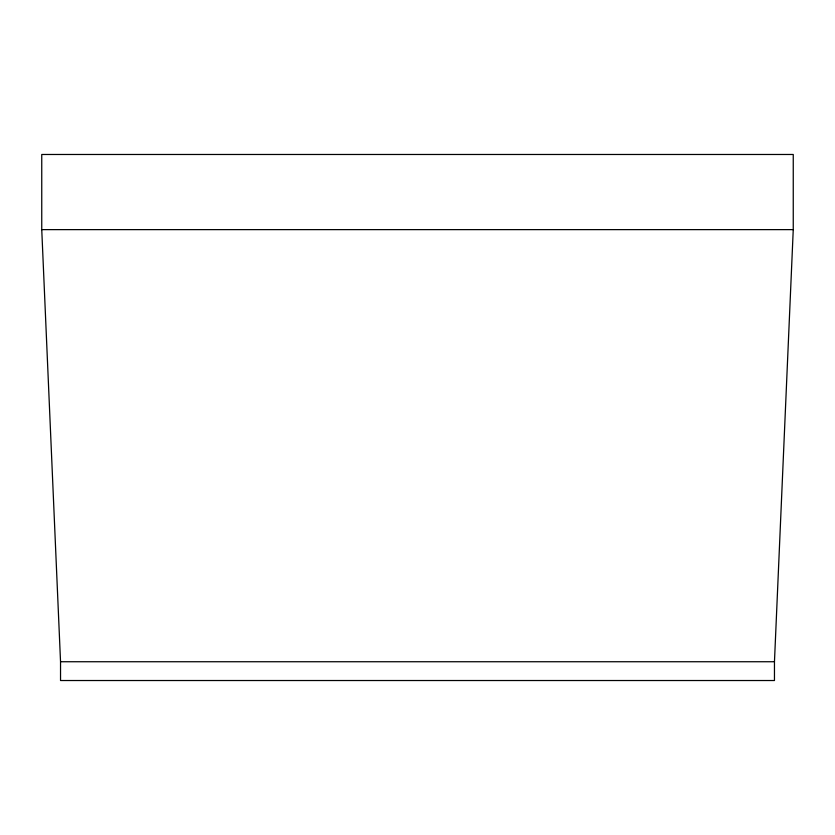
<?xml version="1.0" encoding="UTF-8"?>
<svg xmlns="http://www.w3.org/2000/svg" width="835" height="835" viewBox="0 0 835 835"><rect width="100%" height="100%" fill="white"/><g stroke="black" fill="none" stroke-linecap="round" stroke-linejoin="round"><path stroke-width="1.25" d="M774.462 661.737L793.25 229.625L793.25 154.475L41.75 154.475L41.75 229.625L60.537 661.737L60.537 680.525L774.462 680.525L774.462 661.737L60.537 661.737M41.75 229.625L793.25 229.625"/></g></svg>
